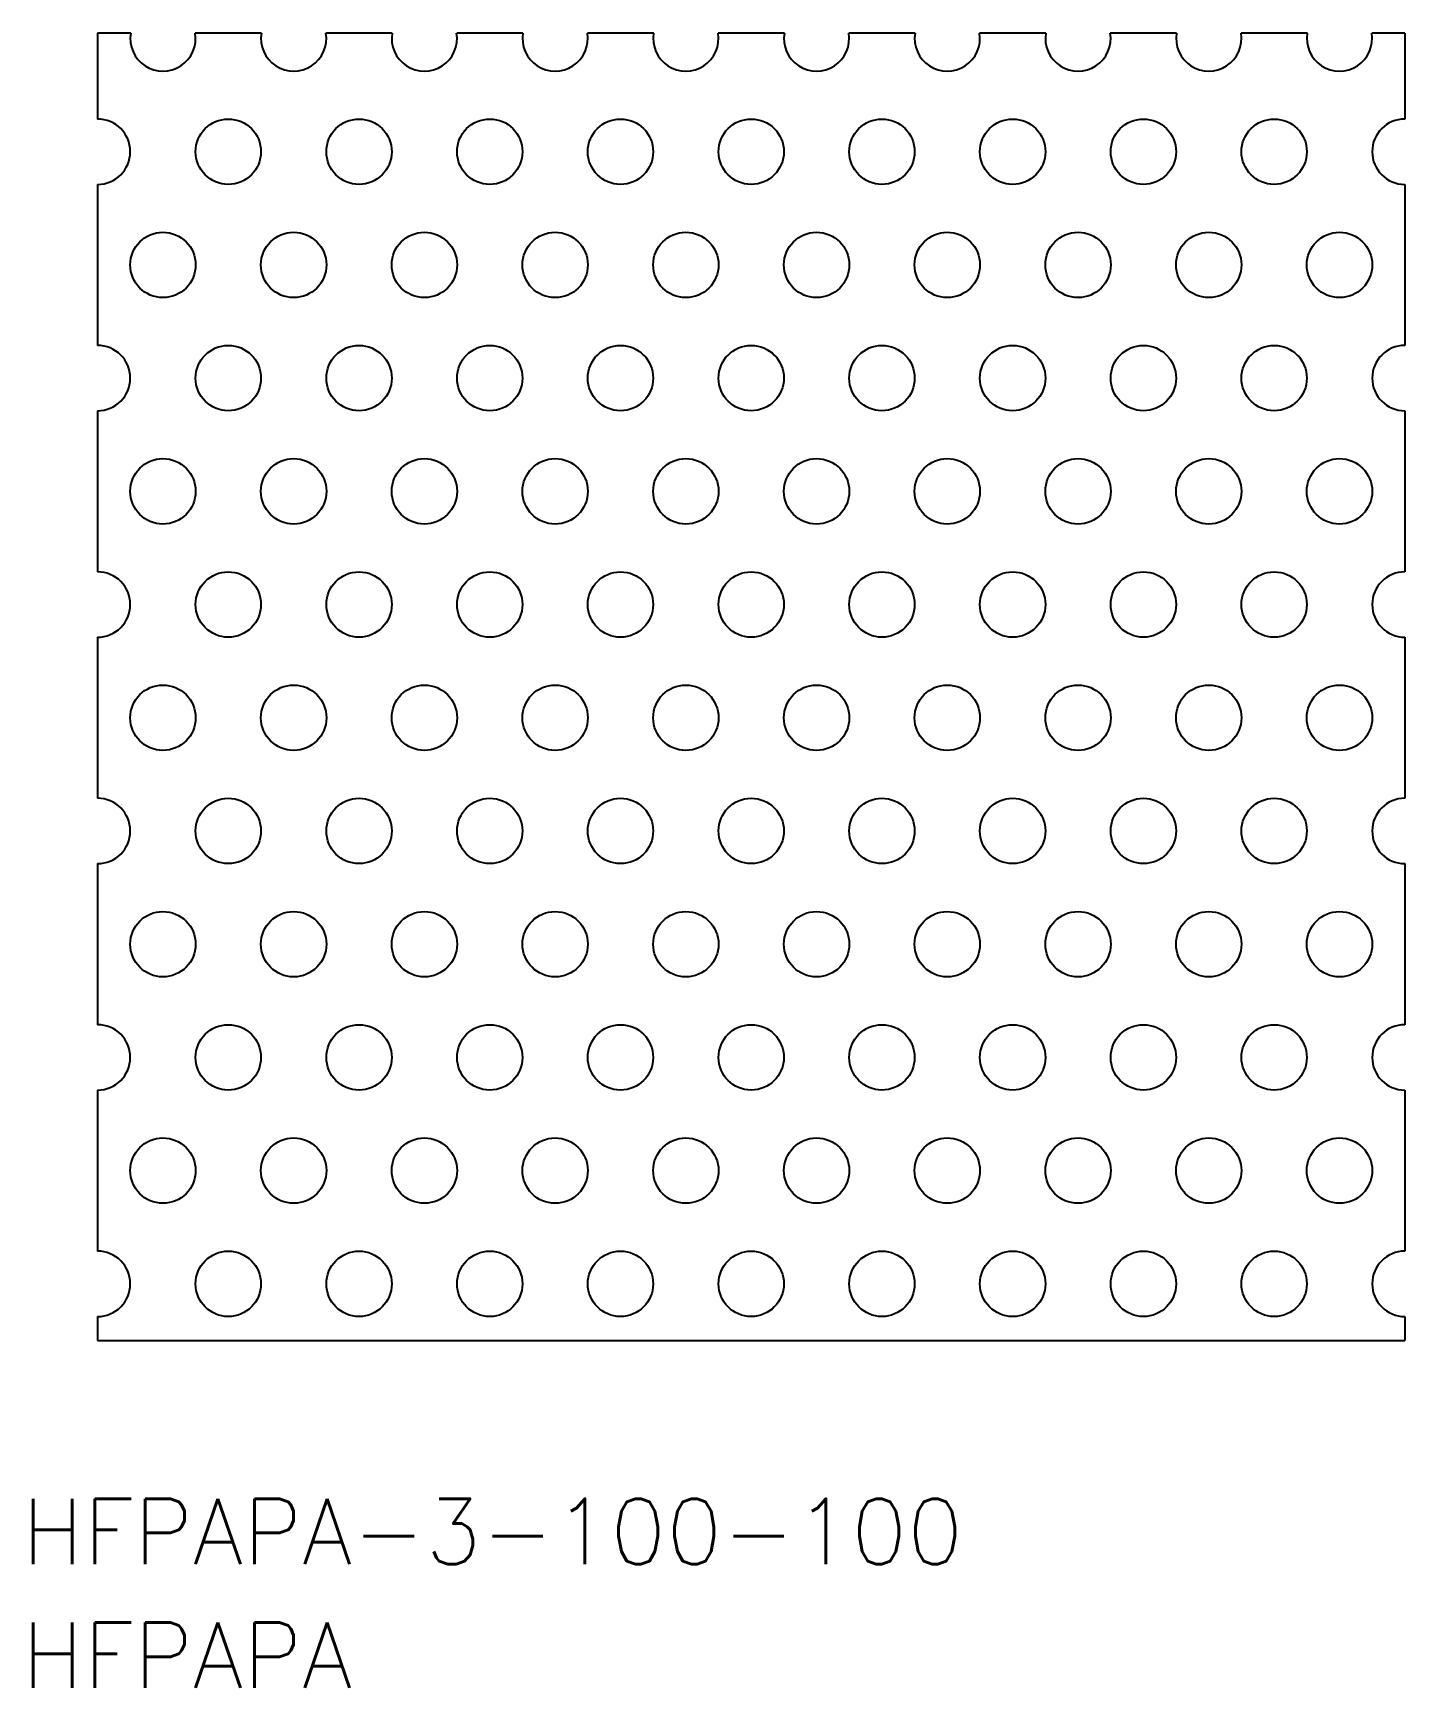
# Model space of a CAD drawing. Extents: x 4 to 109, y 3 to 130.
import ezdxf

# ---------------------------------------------------------------- set-up
doc = ezdxf.new("R2010")
doc.units = 0
doc.layers.get('0').update_dxf_attribs({"linetype": 'CONTINUOUS'})
doc.styles.get("Standard").update_dxf_attribs({"font": 'txt.shx', "bigfont": 'extfont2.shx'})

msp = doc.modelspace()

# ---------------------------------------------------------------- linework, layer by layer
at = {"color": 7, "linetype": 'CONTINUOUS'}
for p, q in [((8.63, 129.91), (8.63, 123.34)), ((11.17, 129.91), (8.63, 129.91)), ((21.17, 129.91), (16.1, 129.91)), ((31.17, 129.91), (26.1, 129.91)), ((41.17, 129.91), (36.1, 129.91)), ((51.17, 129.91), (46.1, 129.91)), ((61.17, 129.91), (56.1, 129.91)), ((71.17, 129.91), (66.1, 129.91)), ((81.17, 129.91), (76.1, 129.91)), ((91.17, 129.91), (86.1, 129.91)), ((101.17, 129.91), (96.1, 129.91)), ((108.63, 129.91), (106.1, 129.91)), ((108.63, 129.91), (108.63, 123.34)), ((8.63, 31.74), (8.63, 29.91)), ((108.63, 31.74), (108.63, 29.91)), ((8.63, 29.91), (108.63, 29.91))]:
    msp.add_line(p, q, dxfattribs=at)
for points in [[(8.63, 118.34), (8.63, 106.02)], [(108.63, 118.34), (108.63, 106.02)], [(8.63, 101.02), (8.63, 88.7)], [(108.63, 101.02), (108.63, 88.7)], [(8.63, 83.7), (8.63, 71.38)], [(108.63, 83.7), (108.63, 71.38)], [(8.63, 66.38), (8.63, 54.06)], [(108.63, 66.38), (108.63, 54.06)], [(8.63, 49.06), (8.63, 36.74)], [(108.63, 49.06), (108.63, 36.74)]]:
    msp.add_lwpolyline(points, dxfattribs=at)
for centre in [(18.63, 120.84), (28.63, 120.84), (38.63, 120.84), (48.63, 120.84), (58.63, 120.84), (68.63, 120.84), (78.63, 120.84), (88.63, 120.84), (98.63, 120.84), (13.63, 112.18), (23.63, 112.18), (33.63, 112.18), (43.63, 112.18), (53.63, 112.18), (63.63, 112.18), (73.63, 112.18), (83.63, 112.18), (93.63, 112.18), (103.63, 112.18), (18.63, 103.52), (28.63, 103.52), (38.63, 103.52), (48.63, 103.52), (58.63, 103.52), (68.63, 103.52), (78.63, 103.52), (88.63, 103.52), (98.63, 103.52), (13.63, 94.86), (23.63, 94.86), (33.63, 94.86), (43.63, 94.86), (53.63, 94.86), (63.63, 94.86), (73.63, 94.86), (83.63, 94.86), (93.63, 94.86), (103.63, 94.86), (18.63, 86.2), (28.63, 86.2), (38.63, 86.2), (48.63, 86.2), (58.63, 86.2), (68.63, 86.2), (78.63, 86.2), (88.63, 86.2), (98.63, 86.2), (13.63, 77.54), (23.63, 77.54), (33.63, 77.54), (43.63, 77.54), (53.63, 77.54), (63.63, 77.54), (73.63, 77.54), (83.63, 77.54), (93.63, 77.54), (103.63, 77.54), (18.63, 68.88), (28.63, 68.88), (38.63, 68.88), (48.63, 68.88), (58.63, 68.88), (68.63, 68.88), (78.63, 68.88), (88.63, 68.88), (98.63, 68.88), (13.63, 60.22), (23.63, 60.22), (33.63, 60.22), (43.63, 60.22), (53.63, 60.22), (63.63, 60.22), (73.63, 60.22), (83.63, 60.22), (93.63, 60.22), (103.63, 60.22), (18.63, 51.56), (28.63, 51.56), (38.63, 51.56), (48.63, 51.56), (58.63, 51.56), (68.63, 51.56), (78.63, 51.56), (88.63, 51.56), (98.63, 51.56), (13.63, 42.9), (23.63, 42.9), (33.63, 42.9), (43.63, 42.9), (53.63, 42.9), (63.63, 42.9), (73.63, 42.9), (83.63, 42.9), (93.63, 42.9), (103.63, 42.9), (18.63, 34.24), (28.63, 34.24), (38.63, 34.24), (48.63, 34.24), (58.63, 34.24), (68.63, 34.24), (78.63, 34.24), (88.63, 34.24), (98.63, 34.24)]:
    msp.add_circle(centre, 2.5, dxfattribs=at)
for centre, start, end in [((13.63, 129.5), 170.6287, 9.3713), ((23.63, 129.5), 170.6287, 9.3713), ((33.63, 129.5), 170.6287, 9.3713), ((43.63, 129.5), 170.6287, 9.3713), ((53.63, 129.5), 170.6287, 9.3713), ((63.63, 129.5), 170.6287, 9.3713), ((73.63, 129.5), 170.6287, 9.3713), ((83.63, 129.5), 170.6287, 9.3713), ((93.63, 129.5), 170.6287, 9.3713), ((103.63, 129.5), 170.6287, 9.3713), ((8.63, 120.84), 270, 90), ((108.63, 120.84), 90, 270), ((8.63, 103.52), 270, 90), ((108.63, 103.52), 90, 270), ((8.63, 86.2), 270, 90), ((108.63, 86.2), 90, 270), ((8.63, 68.88), 270, 90), ((108.63, 68.88), 90, 270), ((8.63, 51.56), 270, 90), ((108.63, 51.56), 90, 270), ((8.63, 34.24), 270, 90), ((108.63, 34.24), 90, 270)]:
    msp.add_arc(centre, 2.5, start, end, dxfattribs=at)

# ---------------------------------------------------------------- texts
for s, p in [('HFPAPA-3-100-100', (2.84, 12.8)), ('HFPAPA', (2.84, 3.33))]:
    msp.add_text(s, height=5, dxfattribs=at).set_placement(p)

doc.saveas('drawing.dxf')
